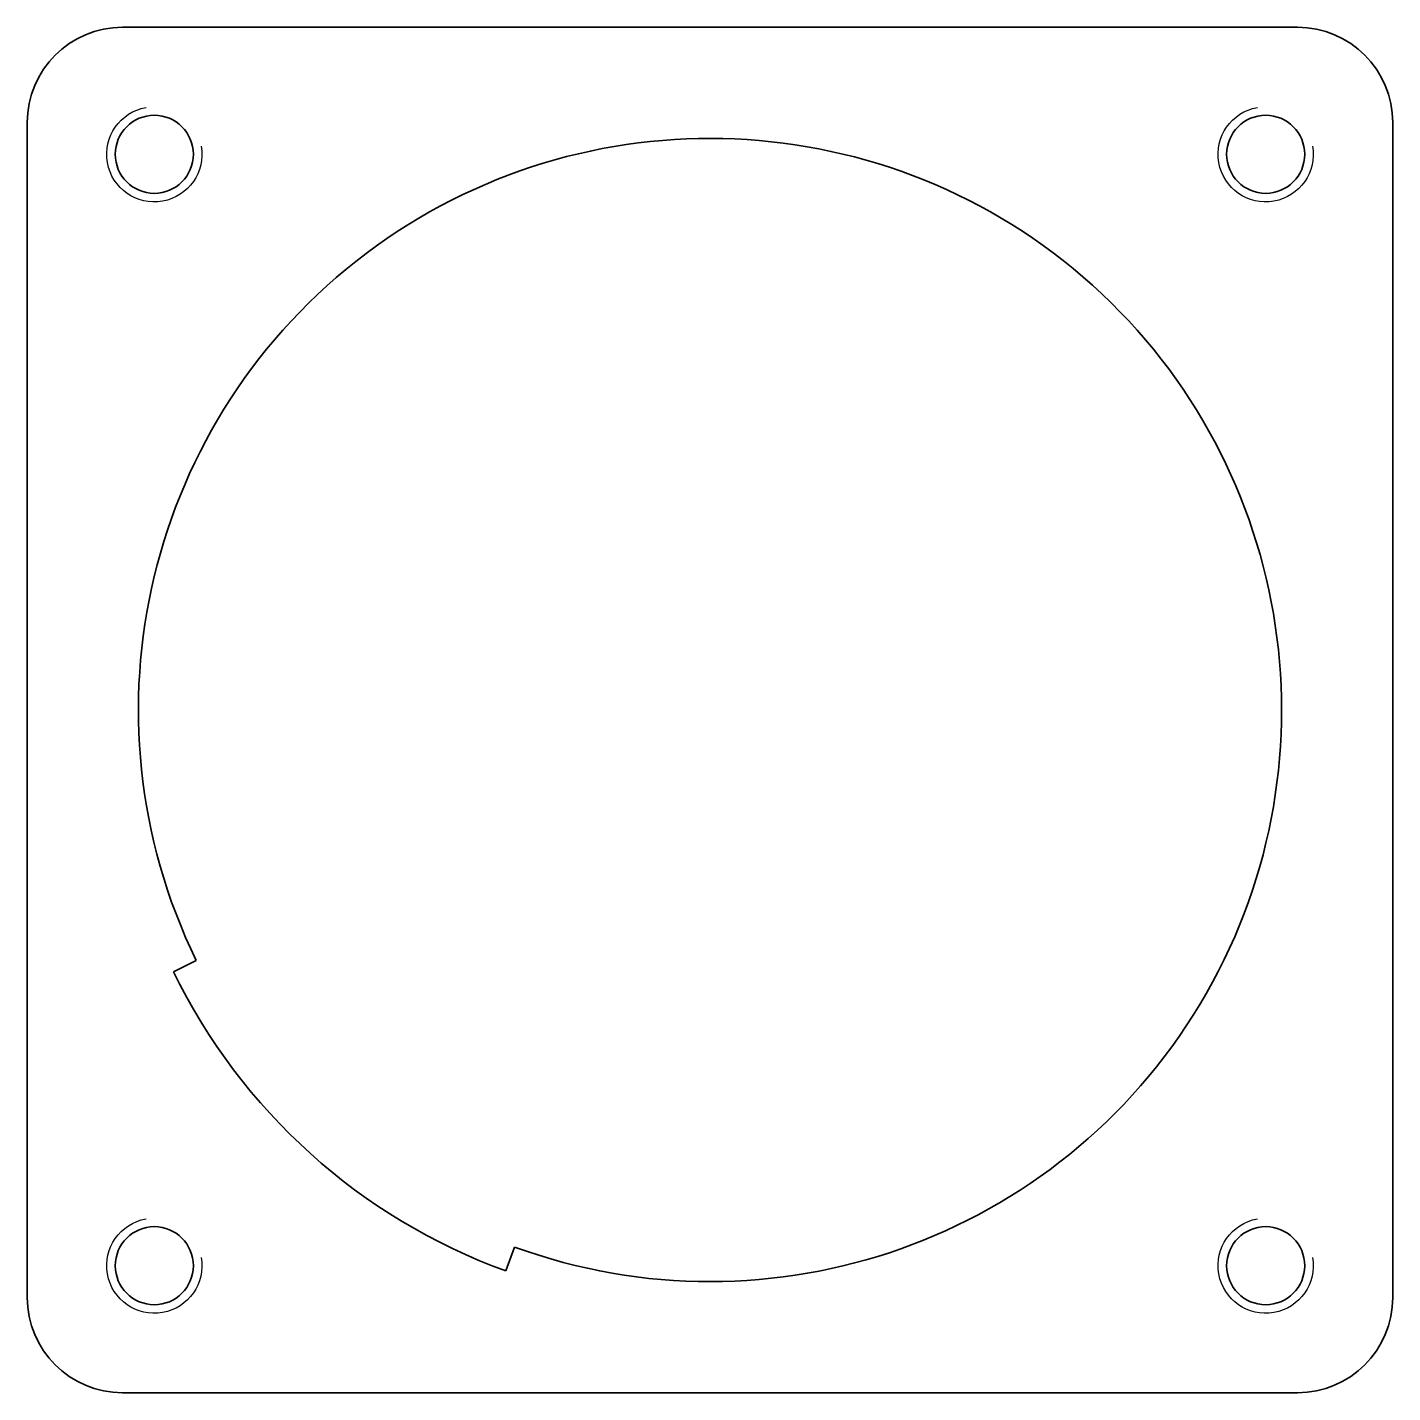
# Model space of a CAD drawing. Header units: inches. Extents: x 0 to 43, y 0 to 43.
import ezdxf

# ---------------------------------------------------------------- set-up
doc = ezdxf.new("R2010")
doc.units = ezdxf.units.IN
doc.header["$MEASUREMENT"] = 0
doc.layers.add('SIMUMAK Visible (ISO)', color=7, linetype='Continuous', lineweight=35)
doc.layers.add('SIMUMAK Visible Narrow (ISO)', color=7, linetype='Continuous', lineweight=25)

# ---------------------------------------------------------------- blocks, each defined once
blk = doc.blocks.new('SLP-SMT-03-SOPCLAU01_Sheet_2_SLP-SMT-03-SOPCLAU01')
at = {"layer": 'SIMUMAK Visible (ISO)'}
for p, q in [((18.5, 21.5), (-18.5, 21.5)), ((-21.5, 18.5), (-21.5, -18.5)), ((21.5, -18.5), (21.5, 18.5)), ((-16.897, -8.241), (-16.178, -7.891)), ((-6.156, -16.914), (-6.43, -17.666)), ((-18.5, -21.5), (18.5, -21.5))]:
    blk.add_line(p, q, dxfattribs=at)
for centre in [(-17.5, 17.5), (17.5, 17.5), (-17.5, -17.5), (17.5, -17.5)]:
    blk.add_circle(centre, 1.23, dxfattribs=at)
at = {"layer": 'SIMUMAK Visible (ISO)', "extrusion": (0, 0, -1)}
for centre, radius, start, end in [((18.5, 18.5), 3, 0, 90), ((-18.5, 18.5), 3, 90, 180), ((0, 0), 18, 334, 290), ((0, 0), 18.8, 290, 334), ((18.5, -18.5), 3, 270, 0), ((-18.5, -18.5), 3, 180, 270)]:
    blk.add_arc(centre, radius, start, end, dxfattribs=at)
at = {"layer": 'SIMUMAK Visible Narrow (ISO)', "extrusion": (0, 0, -1)}
for centre in [(17.5, 17.5), (-17.5, 17.5), (17.5, -17.5), (-17.5, -17.5)]:
    blk.add_arc(centre, 1.5, 170, 80, dxfattribs=at)

msp = doc.modelspace()

# ---------------------------------------------------------------- block references
msp.add_blockref('SLP-SMT-03-SOPCLAU01_Sheet_2_SLP-SMT-03-SOPCLAU01', (21.5, 21.5))

doc.saveas('drawing.dxf')
